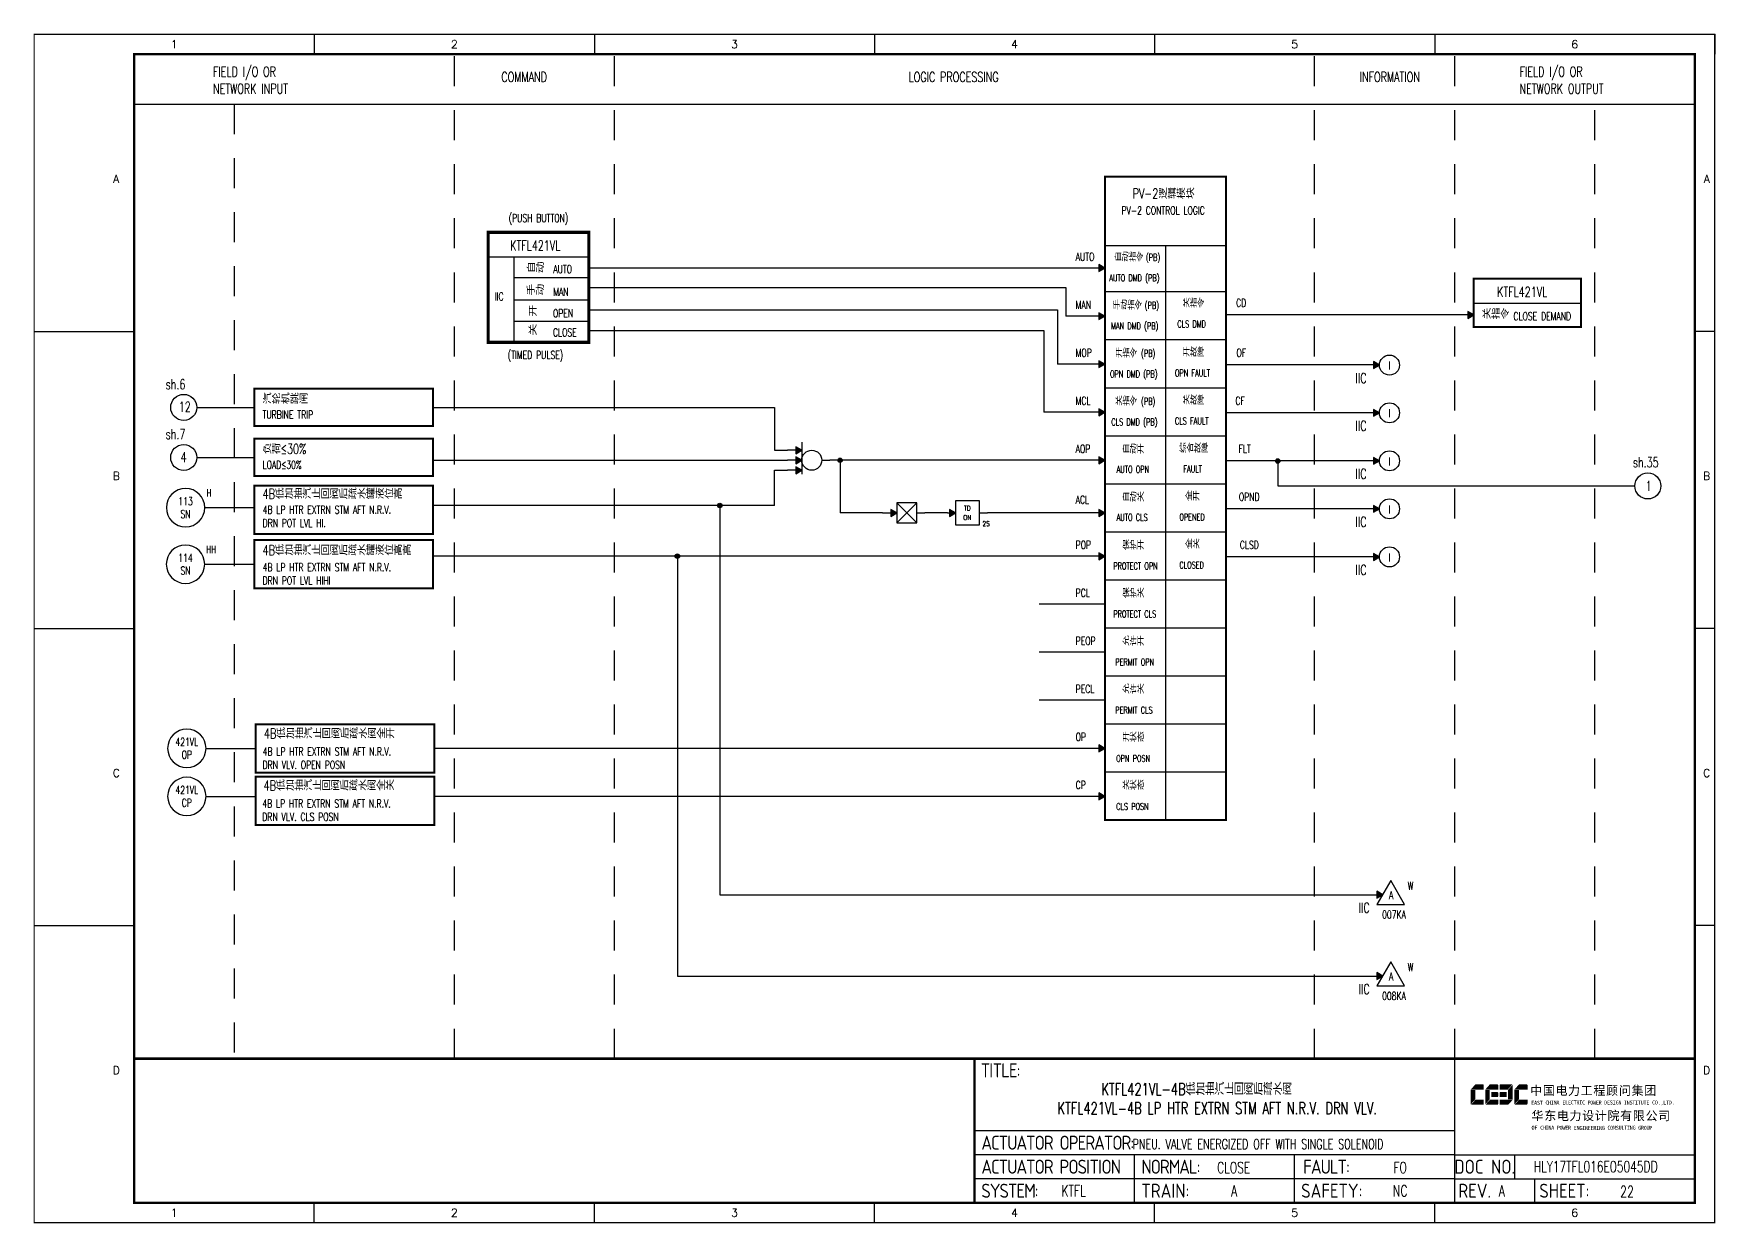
# Model space of a CAD drawing. Header units: millimetres. Extents: x 6586 to 9951, y 1074 to 5865.
# Drawn here: x 8160.1 to 8580.4, y 4337.2 to 4634.5 of the extents above; entities that cross this region are included whole.
import ezdxf
from ezdxf.enums import TextEntityAlignment as Align

# ---------------------------------------------------------------- set-up
doc = ezdxf.new("R2010")
doc.units = ezdxf.units.MM
doc.linetypes.add('DASHED', pattern=[0.75, 0.5, -0.25])
doc.linetypes.add('JIS_02_0.7', pattern=[1.35, 0.75, -0.6])
for name, color, linetype in [('BLOCK', 7, 'Continuous'), ('BORDER', 1, 'Continuous'), ('INSTRUMENT', 4, 'Continuous'), ('MLINE', 6, 'Continuous'), ('TITLE', 1, 'Continuous'), ('TK', 7, 'Continuous'), ('图框_外框线', 7, 'Continuous'), ('图框_标题栏文字', 6, 'Continuous')]:
    doc.layers.add(name, color=color, linetype=linetype)
doc.styles.add('DANIEL', font='COMPLEX', dxfattribs={"width": 0.7, "bigfont": 'GVFS'})
doc.styles.add('ecepdi', font='simhei.ttf', dxfattribs={"width": 0.9})
doc.styles.get("Standard").update_dxf_attribs({"font": 'romans.shx', "width": 0.7, "bigfont": '@0hztxta.shx'})
doc.styles.add('工程字', font='gbenor.shx', dxfattribs={"bigfont": 'gbcbig.shx'})

# ---------------------------------------------------------------- blocks, each defined once
blk = doc.blocks.new('A$C1E0003F3')
h = blk.add_hatch(color=152)
edge = h.paths.add_edge_path()
edge.add_ellipse((5.15, 4.41), major_axis=(0, 0.211), ratio=0.769231, start_angle=-90, end_angle=0)
edge.add_line((5.15, 4.62), (3.22, 4.62))
edge.add_line((3.22, 4.62), (2.09, 3.35))
edge.add_line((2.09, 3.35), (5.32, 3.35))
edge.add_line((5.32, 3.35), (5.32, 4.41))
h.paths.add_polyline_path([(3.22, 3.23), (2.09, 3.23), (2.09, -0.36), (3.22, 0.91)])
edge = h.paths.add_edge_path()
edge.add_line((5.32, 0.81), (3.27, 0.81))
edge.add_line((3.27, 0.81), (2.13, -0.46))
edge.add_line((2.13, -0.46), (5.15, -0.46))
edge.add_ellipse((5.15, -0.25), major_axis=(0, 0.211), ratio=0.769231, start_angle=180, end_angle=270)
edge.add_line((5.32, -0.25), (5.32, 0.81))
h = blk.add_hatch(color=152)
edge = h.paths.add_edge_path()
edge.add_ellipse((8.78, 4.41), major_axis=(0, 0.211), ratio=0.769231, start_angle=-90, end_angle=0)
edge.add_line((8.78, 4.62), (6.84, 4.62))
edge.add_line((6.84, 4.62), (5.71, 3.35))
edge.add_line((5.71, 3.35), (8.94, 3.35))
edge.add_line((8.94, 3.35), (8.94, 4.41))
h.paths.add_polyline_path([(6.84, 3.23), (5.71, 3.23), (5.71, -0.36), (6.84, 0.91)])
edge = h.paths.add_edge_path()
edge.add_ellipse((8.78, 2.49), major_axis=(0, 0.211), ratio=0.769231, start_angle=-90, end_angle=0)
edge.add_line((8.78, 2.7), (7.22, 2.7))
edge.add_line((7.22, 2.7), (7.22, 1.44))
edge.add_line((7.22, 1.44), (8.78, 1.44))
edge.add_ellipse((8.78, 1.65), major_axis=(0, 0.211), ratio=0.769231, start_angle=180, end_angle=270)
edge.add_line((8.94, 1.65), (8.94, 2.49))
edge = h.paths.add_edge_path()
edge.add_line((8.94, 0.81), (6.89, 0.81))
edge.add_line((6.89, 0.81), (5.75, -0.46))
edge.add_line((5.75, -0.46), (8.78, -0.46))
edge.add_ellipse((8.78, -0.25), major_axis=(0, 0.211), ratio=0.769231, start_angle=180, end_angle=270)
edge.add_line((8.94, -0.25), (8.94, 0.81))
h = blk.add_hatch(color=1)
edge = h.paths.add_edge_path()
edge.add_line((12.48, 4.62), (9.46, 4.62))
edge.add_ellipse((9.46, 4.41), major_axis=(0, 0.211), ratio=0.769231, start_angle=0, end_angle=90)
edge.add_line((9.3, 4.41), (9.3, 3.35))
edge.add_line((9.3, 3.35), (11.35, 3.35))
edge.add_line((11.35, 3.35), (12.48, 4.62))
h.paths.add_polyline_path([(12.57, 4.56), (11.38, 3.23), (11.38, 0.93), (12.57, 0.93)])
edge = h.paths.add_edge_path()
edge.add_line((11.03, 2.7), (9.46, 2.7))
edge.add_ellipse((9.46, 2.49), major_axis=(0, 0.211), ratio=0.769231, start_angle=0, end_angle=90)
edge.add_line((9.3, 2.49), (9.3, 1.65))
edge.add_ellipse((9.46, 1.65), major_axis=(0, 0.211), ratio=0.769231, start_angle=90, end_angle=180)
edge.add_line((9.46, 1.44), (11.03, 1.44))
edge.add_line((11.03, 1.44), (11.03, 2.7))
h = blk.add_hatch(color=152)
edge = h.paths.add_edge_path()
edge.add_ellipse((16.11, 4.41), major_axis=(0, 0.211), ratio=0.769231, start_angle=-90, end_angle=0)
edge.add_line((16.11, 4.62), (14.14, 4.62))
edge.add_line((14.14, 4.62), (13, 3.35))
edge.add_line((13, 3.35), (16.27, 3.35))
edge.add_line((16.27, 3.35), (16.27, 4.41))
h.paths.add_polyline_path([(14.14, 3.23), (13, 3.23), (13, -0.36), (14.14, 0.91)])
edge = h.paths.add_edge_path()
edge.add_line((16.27, 0.81), (14.18, 0.81))
edge.add_line((14.18, 0.81), (13.04, -0.46))
edge.add_line((13.04, -0.46), (16.03, -0.46))
edge.add_ellipse((16.03, -0.15), major_axis=(0, 0.316), ratio=0.769231, start_angle=180, end_angle=270)
edge.add_line((16.27, -0.15), (16.27, 0.81))
h = blk.add_hatch(color=1)
edge = h.paths.add_edge_path()
edge.add_line((12.58, 0.79), (9.3, 0.79))
edge.add_line((9.3, 0.79), (9.3, -0.27))
edge.add_ellipse((9.46, -0.27), major_axis=(0, 0.211), ratio=0.769231, start_angle=90, end_angle=180)
edge.add_line((9.46, -0.48), (11.43, -0.48))
edge.add_line((11.43, -0.48), (12.58, 0.79))
at = {"layer": 'TITLE', "color": 7, "style": 'ecepdi'}
for s, p in [('中', (16.92, 1.94)), ('国', (20.09, 2)), ('电', (23.25, 1.99)), ('力', (26.39, 1.96)), ('程', (32.71, 1.98)), ('顾', (35.9, 1.98)), ('问', (39.09, 1.94)), ('集', (42.26, 1.98)), ('团', (45.42, 2.01)), ('工', (29.53, 1.95)), ('华', (17.24, -4.31)), ('东', (20.45, -4.29)), ('电', (23.62, -4.35)), ('力', (26.75, -4.32)), ('设', (29.92, -4.3)), ('计', (33.05, -4.31)), ('院', (36.26, -4.29)), ('有', (39.41, -4.29)), ('限', (42.57, -4.32)), ('公', (45.78, -4.38)), ('司', (48.91, -4.35))]:
    blk.add_text(s, height=2.2, dxfattribs=at).set_placement(p)
at = {"layer": 'TITLE', "color": 7, "style": 'ecepdi', "width": 0.975}
for s, p in [('E', (17.58, 0.02)), ('A', (18.29, 0.03)), ('S', (19, 0.03)), ('T', (19.7, 0.03)), ('C', (21.1, 0.09)), ('H', (21.77, 0.09)), ('I', (22.46, 0.09)), ('N', (23.17, 0.1)), ('A', (23.86, 0.1)), ('E', (25.35, 0.09)), ('L', (26.05, 0.11)), ('E', (26.76, 0.1)), ('C', (27.46, 0.12)), ('T', (28.18, 0.11)), ('R', (28.87, 0.1)), ('I', (29.57, 0.11)), ('C', (30.28, 0.1)), ('P', (31.64, 0.09)), ('O', (32.32, 0.08)), ('W', (33.03, 0.08)), ('E', (33.72, 0.08)), ('R', (34.42, 0.09)), ('D', (35.81, 0.1)), ('E', (36.52, 0.1)), ('S', (37.2, 0.1)), ('I', (37.91, 0.09)), ('G', (38.68, 0.11)), ('N', (39.38, 0.09)), ('I', (40.72, 0.07)), ('N', (41.43, 0.08)), ('S', (42.14, 0.08)), ('T', (42.83, 0.08)), ('I', (43.52, 0.09)), ('T', (44.22, 0.07)), ('U', (44.93, 0.07)), ('T', (45.63, 0.08)), ('E', (46.34, 0.09)), ('C', (47.76, 0.11)), ('O', (48.48, 0.1)), ('L', (50.56, 0.1)), ('T', (51.27, 0.1)), ('D', (51.96, 0.1)), ('.', (49.23, 0.1)), (',', (49.87, 0.1)), ('.', (52.72, 0.11)), ('O', (17.67, -6.18)), ('OF', (18.01, -6.2)), ('F', (18.37, -6.2)), ('C', (19.8, -6.19)), ('H', (20.47, -6.19)), ('I', (21.15, -6.19)), ('N', (21.87, -6.18)), ('A', (22.56, -6.18)), ('P', (23.98, -6.2)), ('O', (24.66, -6.21)), ('W', (25.36, -6.21)), ('E', (26.06, -6.21)), ('R', (26.75, -6.2)), ('E', (28.19, -6.24)), ('N', (28.91, -6.27)), ('G', (29.62, -6.26)), ('I', (30.32, -6.27)), ('N', (31.02, -6.27)), ('E', (31.7, -6.28)), ('E', (32.41, -6.27)), ('R', (33.1, -6.24)), ('I', (33.81, -6.24)), ('N', (34.51, -6.26)), ('G', (35.2, -6.24)), ('C', (36.61, -6.19)), ('O', (37.3, -6.21)), ('N', (38, -6.2)), ('S', (38.71, -6.21)), ('U', (39.41, -6.18)), ('L', (40.11, -6.18)), ('T', (40.81, -6.19)), ('I', (41.51, -6.21)), ('N', (42.2, -6.21)), ('G', (42.91, -6.17)), ('G', (44.29, -6.2)), ('R', (45, -6.21)), ('O', (45.69, -6.22)), ('U', (46.39, -6.2)), ('P', (47.1, -6.23))]:
    blk.add_text(s, height=1, dxfattribs=at).set_placement(p, align=Align.MIDDLE_CENTER)
blk = doc.blocks.new('A$C57484896')
for p, q in [((70, 297), (70, 292)), ((140, 297), (140, 292)), ((210, 297), (210, 292)), ((280, 297), (280, 292)), ((350, 297), (350, 292)), ((420, 297), (420, 292)), ((0, 222.75), (25, 222.75)), ((420, 222.75), (415, 222.75)), ((0, 148.5), (25, 148.5)), ((420, 148.5), (415, 148.5)), ((0, 74.25), (25, 74.25)), ((420, 74.25), (415, 74.25)), ((70, 0), (70, 5)), ((140, 0), (140, 5)), ((210, 0), (210, 5)), ((280, 0), (280, 5)), ((350, 0), (350, 5))]:
    blk.add_line(p, q)
at = {"layer": 'MLINE', "linetype": 'JIS_02_0.7', "ltscale": 10}
for p, q in [((105, 41), (105, 292)), ((145, 41), (145, 292)), ((320, 41), (320, 292)), ((355, 41), (355, 292)), ((50, 279.56), (50, 41)), ((390, 41), (390, 279.56))]:
    blk.add_line(p, q, dxfattribs=at)
at = {"layer": 'MLINE'}
blk.add_line((25, 279.56), (415, 279.56), dxfattribs=at)
at = {"layer": '图框_外框线'}
for p, q in [((355, 5), (355, 41)), ((355, 23), (235, 23)), ((355, 17), (235, 17)), ((275, 11), (275, 17)), ((315, 11), (315, 17)), ((355, 17), (415, 17)), ((370, 11), (370, 17)), ((355, 11), (235, 11)), ((355, 11), (235, 11)), ((275, 5), (275, 11)), ((315, 5), (315, 11)), ((355, 11), (415, 11)), ((375, 5), (375, 11))]:
    blk.add_line(p, q, dxfattribs=at)
for points, const_width in [([(0, 0), (420, 0), (420, 297), (0, 297)], 0.3), ([(25, 5), (415, 5), (415, 292), (25, 292)], 0.6)]:
    blk.add_lwpolyline(points, close=True, dxfattribs=dict(at, const_width=const_width))
at = {"layer": '图框_外框线', "const_width": 0.6}
blk.add_lwpolyline([(235, 41), (25, 41)], dxfattribs=at)
at = {"layer": '图框_外框线'}
blk.add_lwpolyline([(415, 41, 0.6, 0.6, 0), (235, 41, 0.6, 0.6, 0), (235, 5, 0, 0, 0)], format="xyseb", dxfattribs=at)
blk.add_blockref('A$C1E0003F3', (356.94, 29.95))
at = {"layer": 'MLINE', "char_height": 2.5, "width": 31.8959, "attachment_point": 1}
for s, insert in [('FIELD I/O OR', (44.67, 288.89)), ('COMMAND', (116.74, 287.58)), ('LOGIC PROCESSING', (218.52, 287.58)), ('INFORMATION', (331.25, 287.58)), ('FIELD I/O OR', (371.22, 288.89)), ('NETWORK INPUT', (44.67, 284.64)), ('NETWORK OUTPUT', (371.22, 284.64))]:
    blk.add_mtext(s, dxfattribs=dict(at, insert=insert))
at = {"layer": 'TK', "color": 3}
for s, p in [('1', (35, 294.5)), ('2', (105, 294.5)), ('3', (175, 294.5)), ('4', (245, 294.5)), ('5', (315, 294.5)), ('6', (385, 294.5)), ('1', (35, 2.5)), ('2', (105, 2.5)), ('3', (175, 2.5)), ('4', (245, 2.5)), ('5', (315, 2.5)), ('6', (385, 2.5))]:
    blk.add_text(s, height=2, dxfattribs=at).set_placement(p, align=Align.MIDDLE)
for s, p in [('A', (20.5, 259.88)), ('A', (418, 259.88)), ('B', (20.5, 185.62)), ('B', (418, 185.62)), ('C', (20.5, 111.38)), ('C', (418, 111.38)), ('D', (20.5, 37.12)), ('D', (418, 37.12))]:
    blk.add_text(s, height=2, dxfattribs=at).set_placement(p, align=Align.CENTER)
at = {"layer": '图框_标题栏文字', "char_height": 3.5, "style": '工程字'}
for s, insert, width, attachment_point in [('{\\T0.9; TITLE:}', (234.86, 38.09), 14.2249, 4), ('{\\T0.9; ACTUATOR OPERATOR:}', (235, 20), 40, 4), ('{\\T0.9; ACTUATOR POSITION}', (235, 14), 45, 4), ('{\\T0.9; NORMAL:}', (275, 14), 18.2557, 4), ('{\\T0.9; FAULT:}', (315.44, 14), 15, 4), ('DOC NO.', (362.5, 14), 15, 5), ('{\\T0.9; SYSTEM:}', (235, 8), 17.9526, 4), ('{\\T0.9; }TRAIN: ', (275, 8), 17.6638, 4), ('SAFETY:', (324.3, 8), 22.3993, 5), ('REV.', (360, 8), 10, 5), ('SHEET:', (382.42, 8), 20, 5)]:
    blk.add_mtext(s, dxfattribs=dict(at, insert=insert, width=width, attachment_point=attachment_point))
blk = doc.blocks.new('INS00')
at = {"layer": 'INSTRUMENT', "color": 0}
blk.add_lwpolyline([(6, 0, 1), (-6, 0, 1)], format="xyb", close=True, dxfattribs=at)
at = {"layer": 'INSTRUMENT', "flags": 1}
for tag, p in [('INSNAM', (0, 9)), ('INSDGN', (0, -9)), ('INSSUP', (0, -15)), ('INSTYP', (0, -12)), ('INSMAN', (0, -18)), ('INSREM', (0, -21))]:
    blk.add_attdef(tag, text='', height=3, dxfattribs=at).set_placement(p, align=Align.TOP_CENTER)
at = {"layer": 'INSTRUMENT', "width": 0.7}
for tag, p in [('INSHH', (6, 3.5)), ('INSL', (6, -3)), ('INSLL', (6, -6))]:
    blk.add_attdef(tag, p, '', height=2.5, dxfattribs=at)
for tag, p in [('INSIDE', (0, 2)), ('INSSYS', (0, -2))]:
    blk.add_attdef(tag, text='', height=2.5, dxfattribs=at).set_placement(p, align=Align.MIDDLE)
at = {"layer": 'INSTRUMENT', "linetype": 'DASHED', "width": 0.7}
blk.add_attdef('INSH', (6, 0.5), '', height=2.5, dxfattribs=at)
blk = doc.blocks.new('TD ON')
at = {"layer": 'BORDER'}
blk.add_hatch(color=256, dxfattribs=at).paths.add_polyline_path([(2178.99, 3763.24), (2177.49, 3764.11), (2177.49, 3762.37)])
for p, q in [((2176.99, 3763.24), (2178.99, 3763.24)), ((2184.99, 3763.24), (2186.99, 3763.24))]:
    blk.add_line(p, q, dxfattribs=at)
for points in [[(2184.99, 3766.24), (2178.99, 3766.24), (2178.99, 3760.24), (2184.99, 3760.24)], [(2178.99, 3763.24), (2177.49, 3764.11), (2177.49, 3762.37)]]:
    blk.add_lwpolyline(points, close=True, dxfattribs=at)
at = {"layer": 'BORDER', "style": 'DANIEL', "width": 0.8}
for s, p in [('ON', (2181.94, 3762.09)), ('TD', (2181.94, 3764.43))]:
    blk.add_text(s, height=1.2, dxfattribs=at).set_placement(p, align=Align.MIDDLE)

msp = doc.modelspace()

# ---------------------------------------------------------------- hatches: boundary and pattern name
for points in [[(8427.85, 4575.91), (8426.35, 4576.78), (8426.35, 4575.04)], [(8427.85, 4563.91), (8426.35, 4564.78), (8426.35, 4563.04)], [(8520.05, 4564.23), (8518.55, 4565.09), (8518.55, 4563.36)], [(8427.85, 4551.91), (8426.35, 4552.78), (8426.35, 4551.04)], [(8496.47, 4551.68), (8494.97, 4552.55), (8494.97, 4550.81)], [(8427.85, 4539.91), (8426.35, 4540.78), (8426.35, 4539.04)], [(8496.47, 4539.76), (8494.97, 4540.62), (8494.97, 4538.89)], [(8427.85, 4527.91), (8426.35, 4528.78), (8426.35, 4527.04)], [(8496.47, 4527.76), (8494.97, 4528.62), (8494.97, 4526.89)], [(8427.85, 4514.73), (8426.35, 4515.6), (8426.35, 4513.87)], [(8496.47, 4515.76), (8494.97, 4516.62), (8494.97, 4514.89)], [(8427.85, 4503.91), (8426.35, 4504.78), (8426.35, 4503.04)], [(8496.47, 4503.76), (8494.97, 4504.62), (8494.97, 4502.89)], [(8427.85, 4455.91), (8426.35, 4456.78), (8426.35, 4455.04)], [(8427.85, 4443.91), (8426.35, 4444.78), (8426.35, 4443.04)], [(8497.28, 4419.33), (8495.78, 4420.2), (8495.78, 4418.47)], [(8497.28, 4398.99), (8495.78, 4399.86), (8495.78, 4398.12)]]:
    msp.add_hatch(color=256).paths.add_polyline_path(points)
h = msp.add_hatch(color=256)
edge = h.paths.add_edge_path()
edge.add_arc((8361.67, 4527.91), 0.55, 0, 360)
h = msp.add_hatch(color=256)
edge = h.paths.add_edge_path()
edge.add_arc((8361.67, 4527.91), 0.393, 0, 360)
h = msp.add_hatch(color=256)
edge = h.paths.add_edge_path()
edge.add_arc((8361.67, 4527.91), 0.393, 0, 360)
h = msp.add_hatch(color=256)
edge = h.paths.add_edge_path()
edge.add_arc((8471.05, 4527.71), 0.55, 0, 360)
h = msp.add_hatch(color=256)
edge = h.paths.add_edge_path()
edge.add_arc((8471.05, 4527.71), 0.393, 0, 360)
h = msp.add_hatch(color=256)
edge = h.paths.add_edge_path()
edge.add_arc((8471.05, 4527.71), 0.393, 0, 360)
h = msp.add_hatch(color=256)
edge = h.paths.add_edge_path()
edge.add_arc((8331.61, 4516.6), 0.55, 0, 360)
h = msp.add_hatch(color=256)
edge = h.paths.add_edge_path()
edge.add_arc((8331.61, 4516.6), 0.393, 0, 360)
h = msp.add_hatch(color=256)
edge = h.paths.add_edge_path()
edge.add_arc((8331.61, 4516.6), 0.393, 0, 360)
h = msp.add_hatch(color=256)
edge = h.paths.add_edge_path()
edge.add_arc((8321, 4503.93), 0.55, 0, 360)
h = msp.add_hatch(color=256)
edge = h.paths.add_edge_path()
edge.add_arc((8321, 4503.93), 0.393, 0, 360)
h = msp.add_hatch(color=256)
edge = h.paths.add_edge_path()
edge.add_arc((8321, 4503.93), 0.393, 0, 360)
at = {"layer": 'BORDER'}
for points in [[(8352.09, 4530.41), (8350.59, 4531.28), (8350.59, 4529.54)], [(8352.09, 4527.91), (8350.59, 4528.78), (8350.59, 4527.04)], [(8352.09, 4525.41), (8350.59, 4526.28), (8350.59, 4524.54)], [(8375.86, 4514.73), (8374.36, 4515.6), (8374.36, 4513.87)]]:
    msp.add_hatch(color=256, dxfattribs=at).paths.add_polyline_path(points)

# ---------------------------------------------------------------- linework, layer by layer
for p, q in [((8427.85, 4581.57), (8427.85, 4598.74)), ((8427.85, 4598.74), (8458.13, 4598.74)), ((8458.13, 4581.57), (8458.13, 4598.74)), ((8273.71, 4584.87), (8298.88, 4584.87)), ((8273.71, 4584.87), (8273.71, 4557.36)), ((8298.88, 4584.87), (8298.88, 4557.36)), ((8442.99, 4581.57), (8442.99, 4438.04)), ((8273.71, 4578.74), (8298.88, 4578.74)), ((8280.13, 4578.74), (8280.1, 4557.36)), ((8280.1, 4573.6), (8298.85, 4573.6)), ((8427.85, 4575.91), (8298.88, 4575.91)), ((8298.88, 4571.11), (8418.06, 4571.11)), ((8418.06, 4571.11), (8418.06, 4563.91)), ((8427.85, 4570.04), (8458.13, 4570.04)), ((8280.1, 4568.02), (8298.85, 4568.02)), ((8298.88, 4565.53), (8416, 4565.53)), ((8416, 4565.53), (8416, 4551.91)), ((8520.05, 4567.12), (8546.84, 4567.12)), ((8520.05, 4567.12), (8546.84, 4567.12)), ((8280.1, 4562.65), (8298.85, 4562.65)), ((8298.88, 4560.29), (8412.57, 4560.29)), ((8412.57, 4560.29), (8412.57, 4539.91)), ((8427.85, 4563.91), (8418.06, 4563.91)), ((8474.41, 4564.23), (8458.13, 4564.23)), ((8518.55, 4564.23), (8458.13, 4564.23)), ((8520.05, 4561.18), (8546.84, 4561.18)), ((8520.05, 4561.18), (8546.84, 4561.18)), ((8520.05, 4561.18), (8546.84, 4561.18)), ((8298.88, 4557.36), (8273.71, 4557.36)), ((8280.1, 4557.36), (8298.88, 4557.36)), ((8427.85, 4558.04), (8458.13, 4558.04)), ((8427.85, 4551.91), (8416, 4551.91)), ((8494.97, 4551.76), (8458.13, 4551.76)), ((8427.85, 4546.04), (8458.13, 4546.04)), ((8200.89, 4541.12), (8215.26, 4541.12)), ((8259.94, 4541.12), (8345.26, 4541.12)), ((8345.26, 4541.12), (8345.26, 4530.41)), ((8427.85, 4539.91), (8412.57, 4539.91)), ((8494.97, 4539.76), (8458.13, 4539.76)), ((8259.94, 4536.45), (8215.26, 4536.45)), ((8427.85, 4534.04), (8458.13, 4534.04)), ((8200.89, 4528.6), (8215.26, 4528.6)), ((8259.94, 4527.91), (8348.5, 4527.91)), ((8345.26, 4530.41), (8348.5, 4530.41)), ((8361.67, 4527.91), (8361.67, 4514.73)), ((8494.97, 4527.76), (8458.13, 4527.76)), ((8494.97, 4527.76), (8458.13, 4527.76)), ((8471.05, 4527.71), (8471.05, 4521.48)), ((8345.26, 4516.6), (8345.26, 4525.41)), ((8345.26, 4525.41), (8348.5, 4525.41)), ((8427.85, 4522.04), (8458.13, 4522.04)), ((8471.05, 4521.48), (8560.29, 4521.48)), ((8202.89, 4516.06), (8215.29, 4516.06)), ((8345.26, 4516.6), (8259.97, 4516.6)), ((8331.62, 4516.63), (8331.62, 4419.33)), ((8372.27, 4514.73), (8361.67, 4514.73)), ((8388.51, 4514.73), (8382.86, 4514.73)), ((8427.85, 4514.73), (8398.51, 4514.73)), ((8494.97, 4515.76), (8458.13, 4515.76)), ((8494.97, 4515.76), (8458.13, 4515.76)), ((8427.85, 4510.04), (8458.13, 4510.04)), ((8202.88, 4501.92), (8215.28, 4501.92)), ((8408.13, 4503.91), (8259.96, 4503.91)), ((8321, 4503.94), (8321, 4398.99)), ((8427.85, 4503.91), (8404.35, 4503.91)), ((8494.97, 4503.76), (8458.13, 4503.76)), ((8494.97, 4503.76), (8458.13, 4503.76)), ((8427.85, 4498.04), (8458.13, 4498.04)), ((8427.85, 4491.91), (8411.4, 4491.91)), ((8427.85, 4486.04), (8458.13, 4486.04)), ((8427.85, 4479.91), (8411.4, 4479.91)), ((8427.85, 4474.04), (8458.13, 4474.04)), ((8427.85, 4467.91), (8411.4, 4467.91)), ((8427.85, 4462.04), (8458.13, 4462.04)), ((8203.21, 4455.91), (8215.61, 4455.91)), ((8427.85, 4455.91), (8260.29, 4455.91)), ((8427.85, 4450.04), (8458.13, 4450.04)), ((8203.21, 4443.91), (8215.61, 4443.91)), ((8411.4, 4443.91), (8260.3, 4443.91)), ((8427.85, 4443.91), (8411.4, 4443.91)), ((8427.85, 4438.04), (8458.13, 4438.04)), ((8427.85, 4438.04), (8458.13, 4438.04)), ((8331.62, 4419.33), (8495.78, 4419.33)), ((8321, 4398.99), (8495.78, 4398.99))]:
    msp.add_line(p, q)
at = {"color": 0}
for p, q in [((8259.96, 4509.51), (8215.28, 4509.51)), ((8259.96, 4495.88), (8215.28, 4495.88)), ((8260.29, 4449.87), (8215.61, 4449.87)), ((8260.28, 4436.73), (8215.6, 4436.73))]:
    msp.add_line(p, q, dxfattribs=at)
for points, const_width in [([(8427.85, 4598.74), (8458.13, 4598.74), (8458.13, 4438.04), (8427.85, 4438.04), (8427.85, 4598.74)], 0.5), ([(8273.71, 4584.87), (8298.88, 4584.87), (8298.88, 4557.36), (8273.71, 4557.36), (8273.71, 4584.87)], 0.8), ([(8520.05, 4573.24), (8546.84, 4573.24), (8546.84, 4561.18), (8520.05, 4561.18), (8520.05, 4573.24)], 0.5), ([(8215.26, 4545.79), (8259.94, 4545.79), (8259.94, 4536.45), (8215.26, 4536.45), (8215.26, 4545.79)], 0.5), ([(8215.26, 4533.27), (8259.94, 4533.27), (8259.94, 4523.93), (8215.26, 4523.93), (8215.26, 4533.27)], 0.5)]:
    msp.add_lwpolyline(points, dxfattribs=dict(const_width=const_width))
for points in [[(8427.85, 4581.57), (8458.13, 4581.57), (8458.13, 4438.04), (8427.85, 4438.04)], [(8427.85, 4575.91), (8426.35, 4576.78), (8426.35, 4575.04)], [(8427.85, 4563.91), (8426.35, 4564.78), (8426.35, 4563.04)], [(8520.05, 4564.23), (8518.55, 4565.09), (8518.55, 4563.36)], [(8427.85, 4551.91), (8426.35, 4552.78), (8426.35, 4551.04)], [(8496.47, 4551.68), (8494.97, 4552.55), (8494.97, 4550.81)], [(8427.85, 4539.91), (8426.35, 4540.78), (8426.35, 4539.04)], [(8496.47, 4539.76), (8494.97, 4540.62), (8494.97, 4538.89)], [(8427.85, 4527.91), (8426.35, 4528.78), (8426.35, 4527.04)], [(8496.47, 4527.76), (8494.97, 4528.62), (8494.97, 4526.89)], [(8427.85, 4514.73), (8426.35, 4515.6), (8426.35, 4513.87)], [(8496.47, 4515.76), (8494.97, 4516.62), (8494.97, 4514.89)], [(8427.85, 4503.91), (8426.35, 4504.78), (8426.35, 4503.04)], [(8496.47, 4503.76), (8494.97, 4504.62), (8494.97, 4502.89)], [(8427.85, 4455.91), (8426.35, 4456.78), (8426.35, 4455.04)], [(8427.85, 4443.91), (8426.35, 4444.78), (8426.35, 4443.04)], [(8497.28, 4419.33), (8495.78, 4420.2), (8495.78, 4418.47)], [(8497.28, 4398.99), (8495.78, 4399.86), (8495.78, 4398.12)]]:
    msp.add_lwpolyline(points, close=True)
msp.add_lwpolyline([(8520.05, 4561.18), (8520.05, 4573.24), (8546.84, 4573.24), (8546.84, 4561.18)])
msp.add_lwpolyline([(8520.05, 4561.18), (8520.05, 4573.24), (8546.84, 4573.24), (8546.84, 4561.18)])
at = {"color": 0, "const_width": 0.5}
for points in [[(8215.28, 4521.59), (8259.96, 4521.59), (8259.96, 4509.51), (8215.28, 4509.51), (8215.28, 4521.59)], [(8215.28, 4507.96), (8259.96, 4507.96), (8259.96, 4495.88), (8215.28, 4495.88), (8215.28, 4507.96)], [(8215.61, 4461.95), (8260.29, 4461.95), (8260.29, 4449.87), (8215.61, 4449.87), (8215.61, 4461.95)], [(8215.6, 4448.81), (8260.28, 4448.81), (8260.28, 4436.73), (8215.6, 4436.73), (8215.6, 4448.81)]]:
    msp.add_lwpolyline(points, dxfattribs=at)
at = {"color": 1}
for points in [[(8502.77, 4416.88), (8499.3, 4422.88), (8495.84, 4416.88)], [(8502.77, 4396.54), (8499.3, 4402.54), (8495.84, 4396.54)]]:
    msp.add_lwpolyline(points, close=True, dxfattribs=at)
for centre, radius in [((8498.97, 4551.68), 2.5), ((8498.97, 4539.76), 2.5), ((8361.67, 4527.91), 0.55), ((8361.67, 4527.91), 0.393), ((8361.67, 4527.91), 0.393), ((8471.05, 4527.71), 0.55), ((8471.05, 4527.71), 0.393), ((8471.05, 4527.71), 0.393), ((8498.97, 4527.76), 2.5), ((8498.97, 4515.76), 2.5), ((8331.61, 4516.6), 0.55), ((8331.61, 4516.6), 0.393), ((8331.61, 4516.6), 0.393), ((8498.97, 4503.76), 2.5), ((8321, 4503.93), 0.55), ((8321, 4503.93), 0.393), ((8321, 4503.93), 0.393)]:
    msp.add_circle(centre, radius)
for centre in [(8197.63, 4541.11), (8197.63, 4528.59), (8563.54, 4521.48)]:
    msp.add_circle(centre, 3.25, dxfattribs=at)
at = {"layer": 'BORDER'}
for p, q in [((8352.09, 4532.43), (8352.09, 4524.43)), ((8352.09, 4530.41), (8348.5, 4530.41)), ((8352.09, 4527.91), (8348.5, 4527.91)), ((8357.09, 4527.91), (8359.09, 4527.91)), ((8352.09, 4525.41), (8348.5, 4525.41)), ((8372.27, 4514.73), (8375.86, 4514.73)), ((8375.86, 4517.23), (8380.86, 4512.23)), ((8380.86, 4517.23), (8375.86, 4512.23)), ((8380.86, 4514.73), (8382.86, 4514.73))]:
    msp.add_line(p, q, dxfattribs=at)
at = {"layer": 'BORDER', "color": 0}
msp.add_line((8427.85, 4527.91), (8359.09, 4527.91), dxfattribs=at)
at = {"layer": 'BORDER'}
for points in [[(8352.09, 4530.41), (8350.59, 4531.28), (8350.59, 4529.54)], [(8352.09, 4527.91), (8350.59, 4528.78), (8350.59, 4527.04)], [(8352.09, 4525.41), (8350.59, 4526.28), (8350.59, 4524.54)], [(8375.86, 4514.73), (8374.36, 4515.6), (8374.36, 4513.87)], [(8380.86, 4517.23), (8375.86, 4517.23), (8375.86, 4512.23), (8380.86, 4512.23)]]:
    msp.add_lwpolyline(points, close=True, dxfattribs=at)
msp.add_circle((8354.59, 4527.91), 2.5, dxfattribs=at)

# ---------------------------------------------------------------- block references
for name, p in [('A$C57484896', (8160.27, 4337.36)), ('TD ON', (6211.52, 751.49))]:
    msp.add_blockref(name, p)
at = {"layer": 'MLINE', "color": 0, "xscale": 0.7999999999992724, "yscale": 0.7999999999992724, "zscale": 0.7999999999992724}
for p, values in [((8198.09, 4516.06), {'INSIDE': '113', 'INSSYS': 'SN'}), ((8198.08, 4501.92), {'INSIDE': '114', 'INSSYS': 'SN'}), ((8198.41, 4455.91), {'INSIDE': '421VL', 'INSSYS': 'OP'}), ((8198.41, 4443.91), {'INSIDE': '421VL', 'INSSYS': 'CP'})]:
    msp.add_blockref('INS00', p, dxfattribs=at).add_auto_attribs(values)

# ---------------------------------------------------------------- texts
at = {"width": 0.7}
for p in [(8499.01, 4550.55), (8499.01, 4538.63), (8499.01, 4526.63), (8499.01, 4514.63), (8499.01, 4502.63)]:
    msp.add_text('I', height=2, dxfattribs=at).set_placement(p, align=Align.CENTER)
at = {"color": 1, "width": 0.7}
for p in [(8499.39, 4418.26), (8499.39, 4397.91)]:
    msp.add_text('A', height=2, dxfattribs=at).set_placement(p, align=Align.CENTER)
at = {"width": 0.7}
for s, p in [('KTFL421VL-4B低加抽汽止回阀后疏水阀', (8426.96, 4369.26)), ('KTFL421VL-4B LP HTR EXTRN STM AFT N.R.V. DRN VLV. ', (8415.99, 4364.48))]:
    msp.add_text(s, height=3, dxfattribs=at).set_placement(p)
at = {"attachment_point": 1}
for s, insert, char_height, width in [('PV-2逻辑模块', (8434.8, 4595.79), 2.5, 73.0067), ('(PUSH BUTTON)', (8278.85, 4589.42), 2, 72.978), ('PV-2 CONTROL LOGIC', (8432.01, 4591.33), 2, 48.5204), ('KTFL421VL', (8279.23, 4582.83), 2.5, 73.0067), ('自动', (8283.24, 4577.27), 2.5, 73.0067), ('AUTO', (8420.55, 4579.76), 2, 73.0067), ('自动指令', (8430.19, 4579.57), 2, 73.0067), ('(PB)', (8438.12, 4579.47), 1.7, 73.0067), ('AUTO', (8290, 4576.66), 2, 73.0067), ('AUTO DMD (PB)', (8428.95, 4574.32), 1.7, 73.0067), ('IIC', (8275.36, 4569.82), 2, 73.0067), ('手动', (8283.21, 4571.66), 2.5, 73.0067), ('MAN', (8289.98, 4570.95), 2, 73.0067), ('KTFL421VL', (8525.88, 4571.21), 2.5, 73.0067), ('开', (8283.67, 4566.41), 2.5, 73.0067), ('OPEN', (8289.92, 4565.62), 2, 73.0067), ('MAN', (8420.55, 4567.76), 2, 73.0067), ('手动指令', (8429.83, 4567.57), 2, 73.0067), ('(PB)', (8437.81, 4567.47), 1.7, 73.0067), ('关指令', (8447.25, 4568.04), 2, 73.0067), ('CD', (8460.66, 4568.23), 2, 73.0067), ('关指令', (8522.09, 4565.71), 2.5, 73.0067), ('CLOSE DEMAND', (8529.96, 4564.89), 2, 73.0067), ('关', (8283.67, 4561.65), 2.5, 73.0067), ('CLOSE', (8289.92, 4560.85), 2, 73.0067), ('MAN DMD (PB)', (8429.39, 4562.32), 1.7, 73.0067), ('CLS DMD', (8445.96, 4562.79), 1.7, 73.0067), ('(TIMED PULSE)', (8278.61, 4555.21), 2, 73.0067), ('MOP', (8420.55, 4555.76), 2, 73.0067), ('开指令', (8430.42, 4555.57), 2, 73.0067), ('(PB)', (8436.89, 4555.47), 1.7, 73.0067), ('开故障', (8447.25, 4555.81), 2, 73.0067), ('OF', (8460.73, 4555.76), 2, 73.0067), ('sh.6', (8193.12, 4548.15), 2.5, 73.0067), ('OPN DMD (PB)', (8429.13, 4550.32), 1.7, 73.0067), ('OPN FAULT', (8445.36, 4550.55), 1.7, 73.0067), ('IIC', (8490.47, 4549.68), 2.5, 4.5039), ('汽轮机跳闸', (8217.33, 4544.51), 2.5, 73.0067), ('MCL', (8420.55, 4543.76), 2, 73.0067), ('关指令', (8430.42, 4543.57), 2, 73.0067), ('(PB)', (8436.89, 4543.47), 1.7, 73.0067), ('关故障', (8447.25, 4543.81), 2, 73.0067), ('CF', (8460.47, 4543.76), 2, 73.0067), ('12', (8196.4, 4542.53), 2.5, 73.0067), ('TURBINE TRIP', (8217.33, 4540.3), 2, 73.0067), ('sh.7', (8193.12, 4535.69), 2.5, 73.0067), ('CLS DMD (PB)', (8429.47, 4538.32), 1.7, 73.0067), ('CLS FAULT', (8445.36, 4538.55), 1.7, 73.0067), ('IIC', (8490.47, 4537.76), 2.5, 4.5039), ('负荷{\\H0.9583x;≤}30%', (8217.33, 4531.99), 2.5, 73.0067), ('AOP', (8420.55, 4531.76), 2, 73.0067), ('自动开', (8432.18, 4531.57), 2, 73.0067), ('综合故障', (8446.4, 4531.81), 2, 73.0067), ('FLT', (8461.27, 4531.76), 2, 73.0067), ('4', (8196.89, 4529.94), 2.5, 73.0067), ('LOAD{\\H0.9583x;≤}30%', (8217.33, 4527.78), 2, 73.0067), ('sh.35', (8559.8, 4528.64), 2.5, 73.0067), ('AUTO OPN', (8430.78, 4526.48), 1.7, 73.0067), ('FAULT', (8447.46, 4526.55), 1.7, 73.0067), ('IIC', (8490.47, 4525.76), 2.5, 4.5039), ('1', (8563.01, 4522.74), 2.5, 73.0067), ('ACL', (8420.55, 4519.05), 2, 73.0067), ('自动关', (8432.18, 4519.57), 2, 73.0067), ('全开', (8447.9, 4519.81), 2, 73.0067), ('OPND', (8461.34, 4519.76), 2, 73.0067), ('4B LP HTR EXTRN STM AFT N.R.V. \\PDRN POT LVL HI.', (8217.36, 4516.55), 2, 73.0067), ('AUTO CLS', (8430.78, 4514.48), 1.7, 73.0067), ('OPENED', (8446.47, 4514.55), 1.7, 73.0067), ('IIC', (8490.47, 4513.76), 2.5, 4.5039), ('POP', (8420.55, 4507.76), 2, 73.0067), ('保护开', (8432.18, 4507.57), 2, 73.0067), ('全关', (8447.9, 4507.81), 2, 73.0067), ('CLSD', (8461.58, 4507.76), 2, 73.0067), ('4B LP HTR EXTRN STM AFT N.R.V. \\PDRN POT LVL HIHI', (8217.35, 4502.16), 2, 73.0067), ('PROTECT OPN', (8429.97, 4502.32), 1.7, 73.0067), ('CLOSED', (8446.47, 4502.55), 1.7, 73.0067), ('IIC', (8490.47, 4501.76), 2.5, 4.5039), ('PCL', (8420.55, 4495.76), 2, 73.0067), ('保护关', (8432.18, 4495.57), 2, 73.0067), ('PROTECT CLS', (8429.97, 4490.32), 1.7, 73.0067), ('PEOP', (8420.55, 4483.76), 2, 73.0067), ('允许开', (8432.18, 4483.57), 2, 73.0067), ('PERMIT OPN', (8430.45, 4478.32), 1.7, 73.0067), ('PECL', (8420.55, 4471.76), 2, 73.0067), ('允许关', (8432.18, 4471.57), 2, 73.0067), ('PERMIT CLS', (8430.45, 4466.32), 1.7, 73.0067), ('4B低加抽汽止回阀后疏水阀全开', (8217.68, 4460.88), 2.5, 73.0067), ('OP', (8420.55, 4459.76), 2, 73.0067), ('开状态', (8432.18, 4459.57), 2, 73.0067), ('4B LP HTR EXTRN STM AFT N.R.V. \\PDRN VLV. OPEN POSN', (8217.35, 4456.11), 2, 73.0067), ('OPN POSN', (8430.67, 4454.23), 1.7, 73.0067), ('4B低加抽汽止回阀后疏水阀全关', (8217.6, 4447.88), 2.5, 73.0067), ('CP', (8420.55, 4447.76), 2, 73.0067), ('关状态', (8432.18, 4447.57), 2, 73.0067), ('4B LP HTR EXTRN STM AFT N.R.V. \\PDRN VLV. CLS POSN', (8217.27, 4443.12), 2, 73.0067), ('CLS POSN', (8430.67, 4442.23), 1.7, 73.0067), ('W', (8503.52, 4422.58), 2, 73.0067), ('IIC', (8491.28, 4417.33), 2.5, 4.5039), ('007KA', (8497.13, 4415.37), 2, 73.0067), ('W', (8503.52, 4402.23), 2, 73.0067), ('IIC', (8491.28, 4396.99), 2.5, 4.5039), ('008KA', (8497.13, 4395.03), 2, 73.0067), ('PNEU. VALVE ENERGIZED OFF WITH SINGLE SOLENOID', (8434.77, 4358.26), 2.5, 88.199), ('CLOSE', (8455.88, 4352.53), 2.8, 8.5983), ('FO', (8499.97, 4352.53), 2.8, 8.5983), ('KTFL', (8417.02, 4346.76), 2.8, 8.5983), ('A', (8459.41, 4346.72), 2.8, 8.5983), ('NC', (8499.84, 4346.72), 2.8, 8.5983), ('A', (8526.29, 4346.72), 2.8, 8.5983)]:
    msp.add_mtext(s, dxfattribs=dict(at, insert=insert, char_height=char_height, width=width))
at = {"color": 0, "width": 73.0067, "attachment_point": 1}
for s, insert, char_height in [('H', (8203.32, 4520.66), 1.8), ('4B低加抽汽止回阀后疏水罐液位高', (8217.36, 4520.76), 2.5), ('HH', (8203.31, 4506.52), 1.8), ('4B低加抽汽止回阀后疏水罐液位高高', (8217.35, 4506.68), 2.5)]:
    msp.add_mtext(s, dxfattribs=dict(at, insert=insert, char_height=char_height))
at = {"width": 0.7}
for tag, p, s in [('HLY17TFL016E05045DD', (8535.01, 4349.98), ''), ('22', (8556.66, 4343.76), '1')]:
    msp.add_attdef(tag, p, s, height=2.8, dxfattribs=at)
at = {"layer": 'BLOCK', "style": 'DANIEL', "width": 0.8}
msp.add_text('2S', height=1.2, dxfattribs=at).set_placement((8398.17, 4512.06), align=Align.MIDDLE)

doc.saveas('drawing.dxf')
